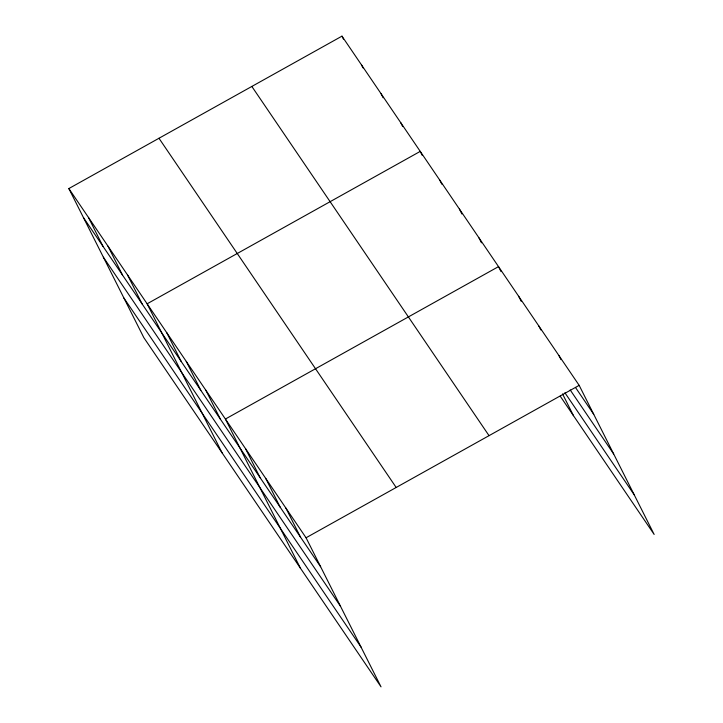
<?xml version="1.0" encoding="UTF-8"?>
<svg xmlns="http://www.w3.org/2000/svg" width="723" height="723" viewBox="0 0 723 723"><rect width="100%" height="100%" fill="white"/><g stroke="black" fill="none" stroke-linecap="round" stroke-linejoin="round"><path stroke-width="1.08" d="M68.848 188.558L306.055 537.767L381.03 686.85L143.832 337.641L68.848 188.558L341.97 36.15L579.168 385.359L654.152 534.442L560.244 396.195M306.055 537.767L579.168 385.359M575.472 387.429L593.737 414.324M570.203 389.959L613.673 453.963M564.907 392.77L634.216 494.803M251.839 86.444L489.037 435.653M158.979 138.265L396.177 487.474M83.425 217.533L320.623 566.742M103.353 257.171L340.56 606.371M123.895 298.012L361.102 647.212M559.006 355.671L561.021 359.665M538.843 325.992L540.858 329.986M518.68 296.313L521.193 301.301M501.03 271.622L498.518 266.624L225.404 419.033L300.388 568.124M562.539 393.908L573.502 415.707M478.951 237.813L481.464 242.811M459.385 209.01L461.898 213.999M439.81 180.199L441.825 184.193M422.25 155.382L420.244 151.387L147.131 303.796L222.106 452.878M400.678 122.576L402.684 126.57M381.102 93.773L383.118 97.768M361.536 64.962L363.045 67.953M341.97 36.15L343.47 39.15M285.892 508.088L300.461 537.053M265.73 478.4L280.298 507.374M245.567 448.721L260.135 477.695M205.838 390.23L220.407 419.195M186.263 361.419L200.84 390.393M166.697 332.607L181.265 361.581M127.555 274.993L142.133 303.958M107.989 246.181L122.558 275.156M88.423 217.37L102.991 246.344"/></g></svg>
